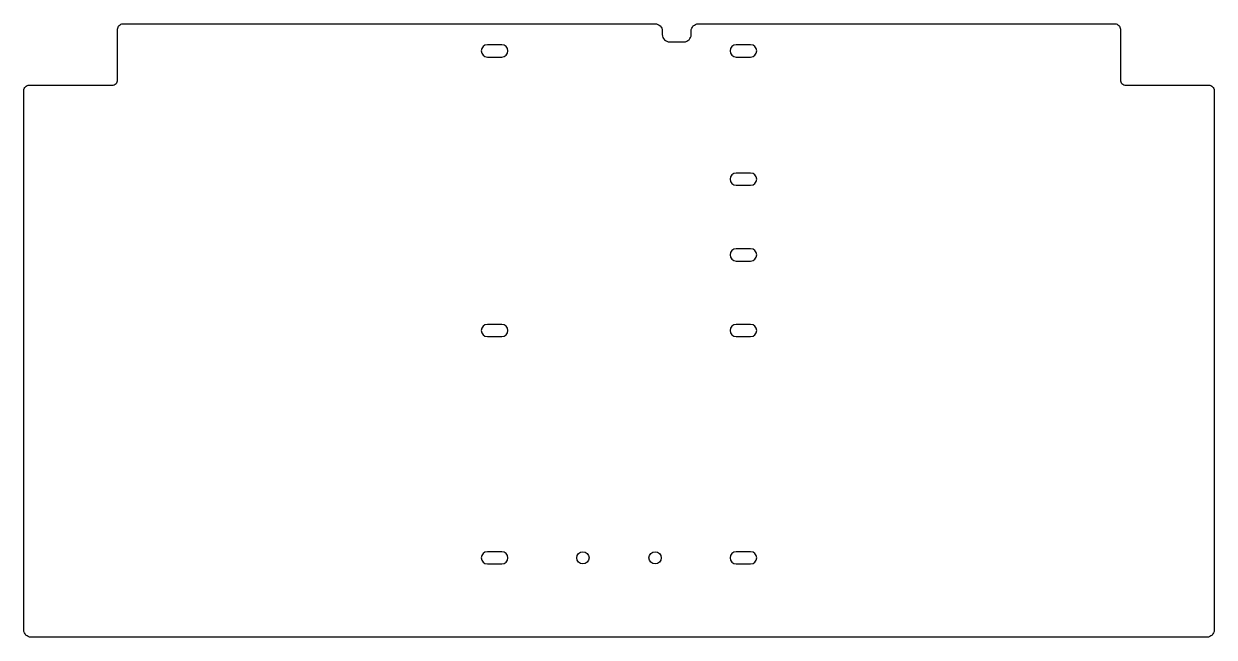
# Model space of a CAD drawing. Header units: millimetres. Extents: x -165 to 165, y -85 to 85.
import ezdxf

# ---------------------------------------------------------------- set-up
doc = ezdxf.new("R2010")
doc.units = ezdxf.units.MM
doc.layers.get('0').update_dxf_attribs({"linetype": 'CONTINUOUS'})

msp = doc.modelspace()

# ---------------------------------------------------------------- linework, layer by layer
for points in [[(163.5, 68, -0.414214), (165, 66.5), (165, -83, -0.414214), (163, -85), (-163, -85, -0.414214), (-165, -83), (-165, 66.5, -0.414214), (-163.5, 68), (-140.5, 68, 0.414214), (-139, 69.5), (-139, 83.5, -0.414214), (-137.5, 85), (10, 85, -0.414214), (12, 83), (12, 82, 0.414214), (14, 80), (18, 80, 0.414214), (20, 82), (20, 83, -0.414214), (22, 85), (137.5, 85, -0.414214), (139, 83.5), (139, 69.5, 0.414214), (140.5, 68)], [(-36.5, 75.8), (-32.5, 75.8, 1), (-32.5, 79.2), (-36.5, 79.2, 1)], [(32.5, 75.8), (36.5, 75.8, 1), (36.5, 79.2), (32.5, 79.2, 1)], [(32.5, 40.25), (36.5, 40.25, 1), (36.5, 43.65), (32.5, 43.65, 1)], [(32.5, 19.25), (36.5, 19.25, 1), (36.5, 22.65), (32.5, 22.65, 1)], [(-36.5, -1.7), (-32.5, -1.7, 1), (-32.5, 1.7), (-36.5, 1.7, 1)], [(32.5, -1.7), (36.5, -1.7, 1), (36.5, 1.7), (32.5, 1.7, 1)], [(-36.5, -64.7), (-32.5, -64.7, 1), (-32.5, -61.3), (-36.5, -61.3, 1)], [(32.5, -64.7), (36.5, -64.7, 1), (36.5, -61.3), (32.5, -61.3, 1)]]:
    msp.add_lwpolyline(points, format="xyb", close=True)
for centre in [(-10, -63), (10, -63)]:
    msp.add_circle(centre, 1.7)

doc.saveas('drawing.dxf')
